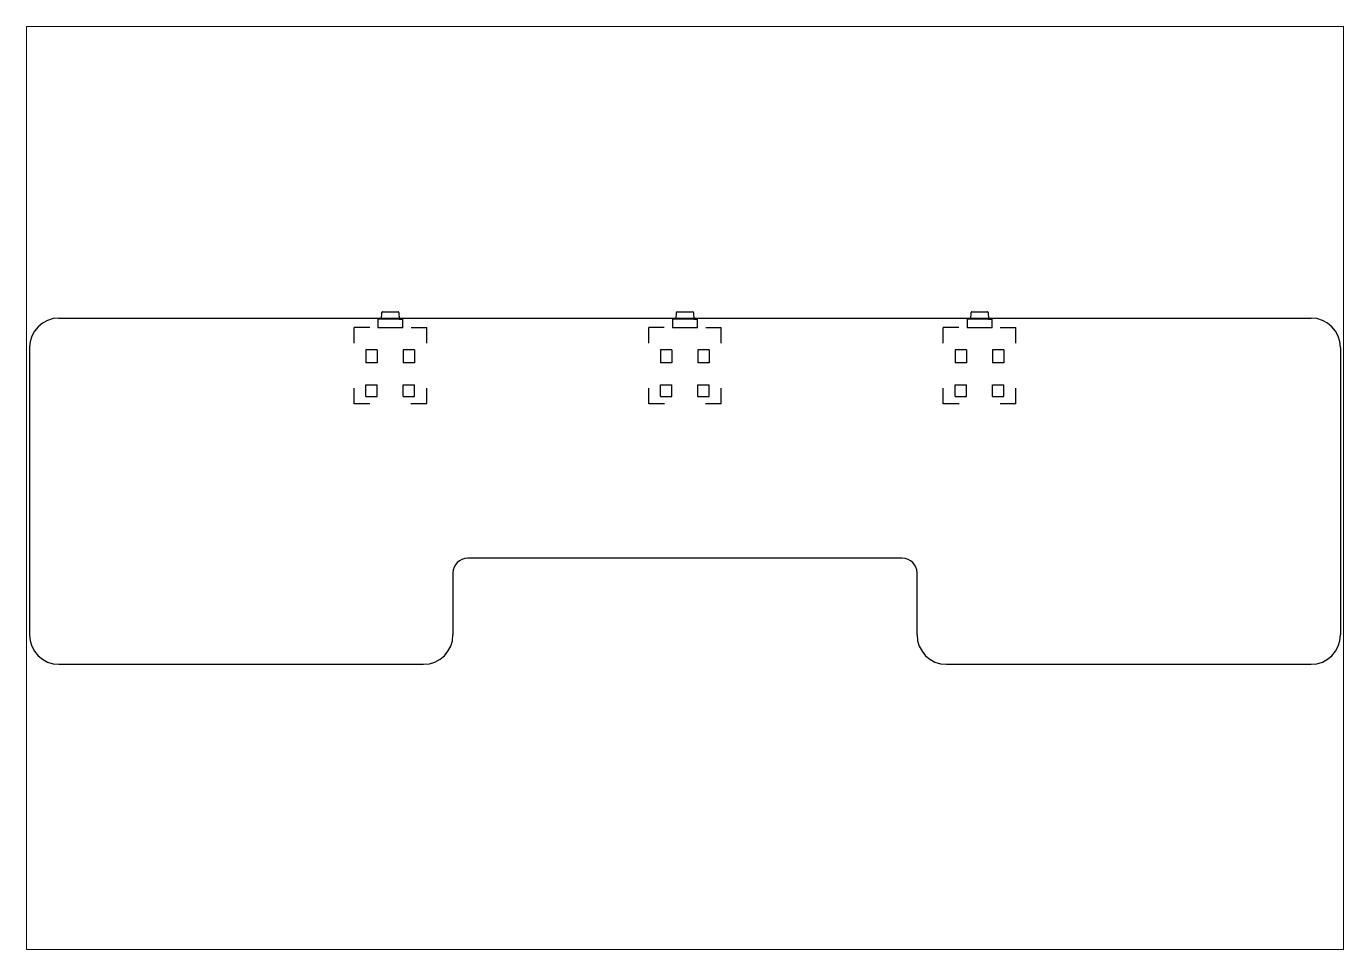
# Paper-space layout 'Layout1' of a CAD drawing. Header units: millimetres. Extents: x 29 to 262, y 20 to 183.
# The model-space entities are those that its viewports show. They can reach past a viewport. Long polylines and large blocks are cut down to what shows.
import ezdxf

# ---------------------------------------------------------------- set-up
doc = ezdxf.new("R2010")
doc.units = ezdxf.units.MM
doc.linetypes.add('SLD-Solid', pattern=[0])

msp = doc.modelspace()

# ---------------------------------------------------------------- linework, layer by layer
at = {"color": 7, "linetype": 'SLD-Solid', "lineweight": 25}
for p, q in [((64.892, 168.041), (64.915, 168.494)), ((64.964, 168.541), (66.019, 168.541)), ((66.069, 168.494), (66.092, 168.041)), ((84.892, 168.041), (84.915, 168.494)), ((84.965, 168.541), (86.019, 168.541)), ((86.069, 168.494), (86.092, 168.041)), ((104.892, 168.041), (104.915, 168.494)), ((104.965, 168.541), (106.019, 168.541)), ((106.069, 168.494), (106.092, 168.041)), ((42.992, 168.112), (127.992, 168.112)), ((64.642, 168.041), (64.642, 168.042)), ((64.892, 168.042), (64.642, 168.042)), ((64.642, 168.041), (64.642, 167.441)), ((64.642, 168.041), (64.642, 168.041)), ((64.642, 167.441), (64.642, 167.441)), ((64.642, 167.441), (64.642, 167.44)), ((66.343, 167.44), (64.642, 167.44)), ((64.892, 168.041), (64.892, 168.042)), ((66.092, 168.041), (64.892, 168.041)), ((66.088, 168.112), (84.895, 168.112)), ((66.092, 168.042), (66.343, 168.042)), ((66.092, 168.041), (66.092, 168.042)), ((66.343, 167.44), (66.343, 168.042)), ((84.892, 168.042), (84.642, 168.042)), ((84.642, 168.041), (84.642, 168.042)), ((84.642, 168.041), (84.642, 167.441)), ((84.642, 168.041), (84.642, 168.041)), ((84.642, 167.441), (84.642, 167.441)), ((84.642, 167.441), (84.642, 167.44)), ((86.343, 167.44), (84.642, 167.44)), ((84.892, 168.041), (84.892, 168.042)), ((86.092, 168.041), (84.892, 168.041)), ((86.088, 168.112), (104.895, 168.112)), ((86.092, 168.041), (86.092, 168.042)), ((86.092, 168.042), (86.343, 168.042)), ((86.343, 167.44), (86.343, 168.042)), ((104.892, 168.042), (104.642, 168.042)), ((104.642, 168.041), (104.642, 168.042)), ((104.642, 168.041), (104.642, 168.041)), ((104.642, 168.041), (104.642, 167.441)), ((104.642, 167.441), (104.642, 167.441)), ((104.642, 167.441), (104.642, 167.44)), ((106.343, 167.44), (104.642, 167.44)), ((104.892, 168.041), (104.892, 168.042)), ((106.092, 168.041), (104.892, 168.041)), ((106.092, 168.041), (106.092, 168.042)), ((106.092, 168.042), (106.343, 168.042)), ((106.343, 167.44), (106.343, 168.042)), ((40.992, 166.112), (40.992, 146.612)), ((129.992, 166.112), (129.992, 146.612)), ((63.029, 162.279), (63.029, 163.354)), ((67.956, 162.279), (67.956, 163.354)), ((83.029, 162.279), (83.029, 163.354)), ((87.956, 162.279), (87.956, 163.354)), ((103.029, 162.279), (103.029, 163.354)), ((107.956, 162.279), (107.956, 163.354)), ((64.103, 162.279), (63.029, 162.279)), ((67.956, 162.279), (66.881, 162.279)), ((84.103, 162.279), (83.029, 162.279)), ((87.956, 162.279), (86.881, 162.279)), ((104.103, 162.279), (103.029, 162.279)), ((107.956, 162.279), (106.881, 162.279)), ((100.242, 151.812), (70.742, 151.812)), ((69.742, 150.812), (69.742, 146.612)), ((101.242, 146.612), (101.242, 150.812)), ((42.992, 144.612), (67.742, 144.612)), ((103.242, 144.612), (127.992, 144.612))]:
    msp.add_line(p, q, dxfattribs=at)
for p, q in [((64.087, 167.461), (63.029, 167.461)), ((63.029, 166.402), (63.029, 167.461)), ((66.897, 167.461), (67.956, 167.461)), ((67.956, 166.402), (67.956, 167.461)), ((84.087, 167.461), (83.029, 167.461)), ((83.029, 166.402), (83.029, 167.461)), ((86.897, 167.461), (87.956, 167.461)), ((87.956, 166.402), (87.956, 167.461)), ((104.087, 167.461), (103.029, 167.461)), ((103.029, 166.402), (103.029, 167.461)), ((106.897, 167.461), (107.956, 167.461)), ((107.956, 166.402), (107.956, 167.461))]:
    msp.add_line(p, q)
at = {"color": 2, "linetype": 'SLD-Solid', "lineweight": 25}
for p, q in [((64.591, 165.962), (63.829, 165.962)), ((63.829, 165.962), (63.829, 165.068)), ((64.591, 165.962), (64.591, 165.068)), ((67.131, 165.962), (66.369, 165.962)), ((66.369, 165.962), (66.369, 165.068)), ((67.131, 165.962), (67.131, 165.068)), ((84.591, 165.962), (83.829, 165.962)), ((83.829, 165.962), (83.829, 165.068)), ((84.591, 165.962), (84.591, 165.068)), ((87.131, 165.962), (86.369, 165.962)), ((86.369, 165.962), (86.369, 165.068)), ((87.131, 165.962), (87.131, 165.068)), ((104.591, 165.962), (103.829, 165.962)), ((103.829, 165.962), (103.829, 165.068)), ((104.591, 165.962), (104.591, 165.068)), ((107.131, 165.962), (106.369, 165.962)), ((106.369, 165.962), (106.369, 165.068)), ((107.131, 165.962), (107.131, 165.068)), ((64.591, 165.068), (63.829, 165.068)), ((67.131, 165.068), (66.369, 165.068)), ((84.591, 165.068), (83.829, 165.068)), ((87.131, 165.068), (86.369, 165.068)), ((104.591, 165.068), (103.829, 165.068)), ((107.131, 165.068), (106.369, 165.068)), ((63.829, 163.575), (64.591, 163.575)), ((63.829, 162.799), (63.829, 163.575)), ((63.829, 162.799), (64.591, 162.799)), ((64.591, 162.799), (64.591, 163.575)), ((66.369, 163.575), (67.131, 163.575)), ((66.369, 162.799), (66.369, 163.575)), ((66.369, 162.799), (67.131, 162.799)), ((67.131, 162.799), (67.131, 163.575)), ((83.829, 163.575), (84.591, 163.575)), ((83.829, 162.799), (83.829, 163.575)), ((83.829, 162.799), (84.591, 162.799)), ((84.591, 162.799), (84.591, 163.575)), ((86.369, 163.575), (87.131, 163.575)), ((86.369, 162.799), (86.369, 163.575)), ((86.369, 162.799), (87.131, 162.799)), ((87.131, 162.799), (87.131, 163.575)), ((103.829, 163.575), (104.591, 163.575)), ((103.829, 162.799), (103.829, 163.575)), ((103.829, 162.799), (104.591, 162.799)), ((104.591, 162.799), (104.591, 163.575)), ((106.369, 163.575), (107.131, 163.575)), ((106.369, 162.799), (106.369, 163.575)), ((106.369, 162.799), (107.131, 162.799)), ((107.131, 162.799), (107.131, 163.575))]:
    msp.add_line(p, q, dxfattribs=at)
at = {"color": 7, "linetype": 'SLD-Solid', "lineweight": 25}
for centre, radius, start, end in [((64.964, 168.491), 0.05, 90, 177.13759), ((66.019, 168.491), 0.05, 2.86241, 90), ((84.965, 168.491), 0.05, 90, 177.13759), ((86.019, 168.491), 0.05, 2.86241, 90), ((104.965, 168.491), 0.05, 90, 177.13759), ((106.019, 168.491), 0.05, 2.86241, 90), ((42.992, 166.112), 2, 90, 180), ((127.992, 166.112), 2, 0, 90), ((70.742, 150.812), 1, 90, 180), ((100.242, 150.812), 1, 0, 90), ((42.992, 146.612), 2, 180, 270), ((67.742, 146.612), 2, 270, 0), ((103.242, 146.612), 2, 180, 270), ((127.992, 146.612), 2, 270, 0)]:
    msp.add_arc(centre, radius, start, end, dxfattribs=at)

psp = doc.layouts.get("Layout1")

# ---------------------------------------------------------------- viewports
at = {"layer": '0'}
psp.add_viewport(center=(145.33, 101.83), size=(232.53, 162.9325), view_center_point=(85.492, 156.577), view_height=62.66108, dxfattribs=at)

doc.saveas('drawing.dxf')
